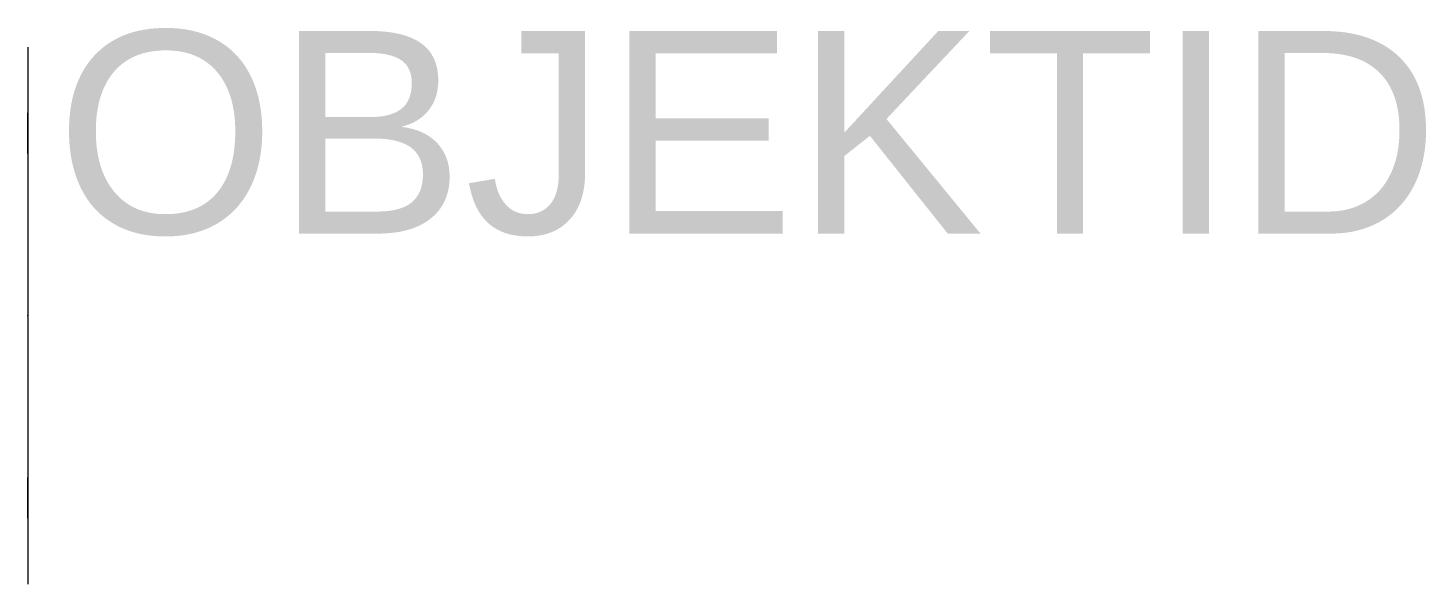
# Model space of a CAD drawing. Header units: metres. Extents: x 0 to 1.38, y 0.04 to 0.59.
import ezdxf

# ---------------------------------------------------------------- set-up
doc = ezdxf.new("R2010")
doc.units = ezdxf.units.M
doc.layers.add('450347135', color=254, linetype='Continuous')
doc.layers.add('R_450347135', color=7, linetype='Continuous')
doc.styles.get("Standard").update_dxf_attribs({"font": 'arial.ttf'})

msp = doc.modelspace()

# ---------------------------------------------------------------- linework, layer by layer
at = {"layer": '450347135', "color": 3, "extrusion": (-1, 0, 0)}
for p, q in [((0, 0.5713, -0.2446), (0, 0.0413, -0.2446)), ((0, 0.4663, -0.1846), (0, 0.5063, -0.1446)), ((0, 0.1063, -0.1446), (0, 0.1463, -0.1846))]:
    msp.add_line(p, q, dxfattribs=at)
at = {"layer": 'R_450347135', "extrusion": (0, -1, -4.27009e-16)}
msp.add_point((0, 0.3063, 0.2154), dxfattribs=at)

# ---------------------------------------------------------------- texts
at = {"layer": 'R_450347135'}
msp.add_attdef('OBJEKTID', (0.0273, 0.3872, 0.2154), 'ObjektID', height=0.2, dxfattribs=at)

doc.saveas('drawing.dxf')
